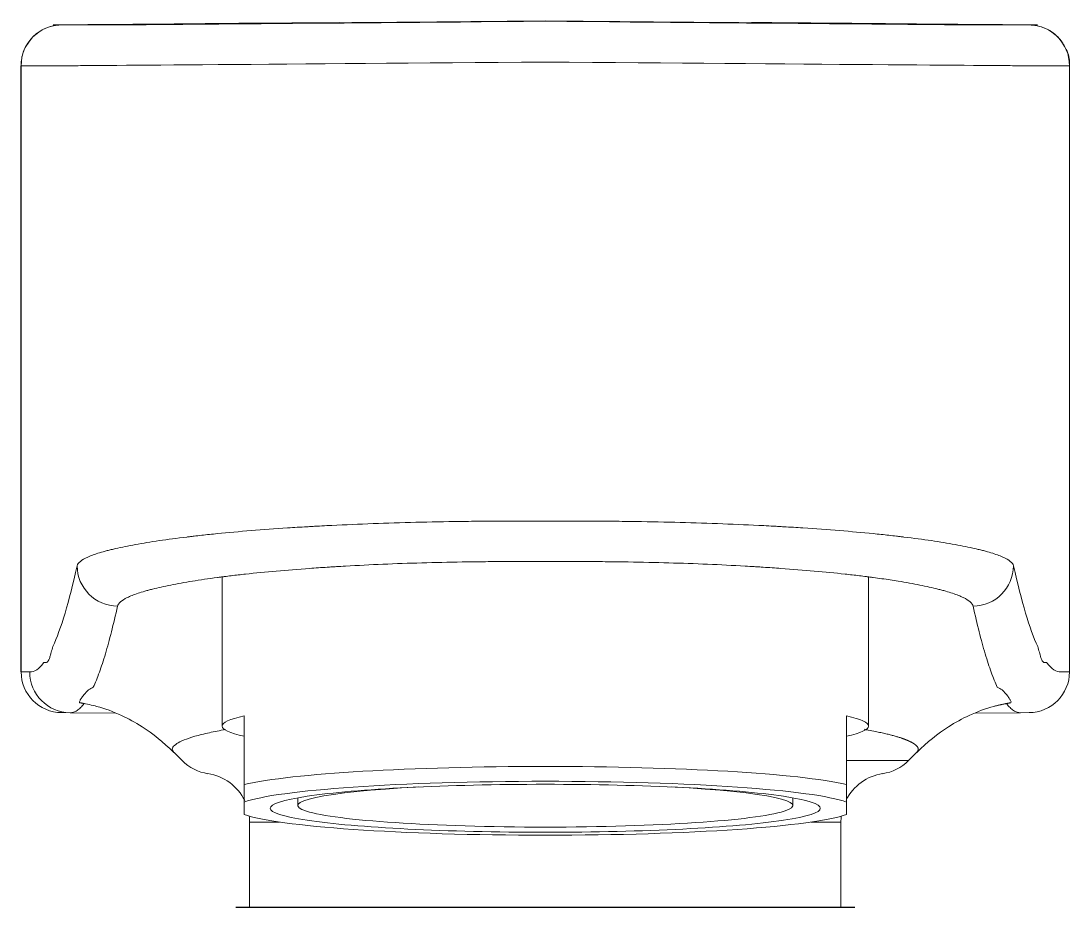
# Model space of a CAD drawing. Extents: x 1151 to 2280, y 0 to 827.
# Drawn here: x 1425.96 to 1464.11, y 180.45 to 212.68 of the extents above; entities that cross this region are included whole.
import ezdxf

# ---------------------------------------------------------------- set-up
doc = ezdxf.new("R2010")
doc.units = 0
doc.header["$LTSCALE"] = 10
doc.header["$MEASUREMENT"] = 0
doc.layers.add('1', color=7, linetype='CONTINUOUS')
doc.layers.add('37', color=7, linetype='CONTINUOUS', true_color=0xffffff)

msp = doc.modelspace()

# ---------------------------------------------------------------- linework, layer by layer
at = {"layer": '1', "color": 7, "linetype": 'Continuous', "lineweight": 18}
for p, q in [((1433.277, 192.46), (1433.277, 187.033)), ((1456.777, 187.033), (1456.777, 192.46)), ((1434.077, 184.914), (1434.077, 187.405)), ((1455.977, 184.914), (1455.977, 187.405)), ((1434.077, 183.82), (1434.077, 184.27)), ((1436.027, 184.425), (1436.027, 184.145)), ((1454.027, 184.145), (1454.027, 184.425)), ((1455.977, 184.27), (1455.977, 183.82))]:
    msp.add_line(p, q, dxfattribs=at)
at = {"layer": '1', "color": 7, "linetype": 'Continuous', "lineweight": -3}
for p, q in [((1433.777, 180.453), (1445.027, 180.453)), ((1445.027, 180.453), (1456.277, 180.453))]:
    msp.add_line(p, q, dxfattribs=at)
at = {"layer": '1', "color": 7, "linetype": 'Continuous', "lineweight": 18}
for centre, major_axis, start_param, end_param in [((1445.027, 187.033), (-11.75, 0), 5.912046, 6.654324), ((1445.027, 187.033), (-11.75, 0), 2.770454, 3.512732), ((1445.027, 184.543), (11.75, 0), 1.570796, 2.770454), ((1445.027, 184.543), (-11.75, 0), 3.512732, 4.712389), ((1445.027, 184.045), (11.25, 0), 1.570796, 2.910136), ((1445.027, 184.045), (-11.25, 0), 3.373049, 4.712389), ((1445.027, 184.045), (10, 0), 1.570796, 4.712389), ((1445.027, 184.145), (9, 0), 2.10634, 4.712389), ((1445.027, 184.045), (-10, 0), 1.570796, 4.712389), ((1445.027, 184.145), (-9, 0), 1.570796, 4.176846), ((1445.027, 184.045), (11.25, 0), 3.373049, 4.712389), ((1445.027, 184.045), (-11.25, 0), 1.570796, 2.910136)]:
    msp.add_ellipse(centre, major_axis=major_axis, ratio=0.087156, start_param=start_param, end_param=end_param, dxfattribs=at)
for points in [[(1434.077, 184.27), (1434.077, 184.328), (1434.077, 184.452), (1434.077, 184.667), (1434.077, 184.829), (1434.077, 184.914)], [(1455.977, 184.27), (1455.977, 184.328), (1455.977, 184.452), (1455.977, 184.667), (1455.977, 184.829), (1455.977, 184.914)]]:
    msp.add_open_spline(points, degree=3, dxfattribs=at)
at = {"layer": '37', "color": 7, "linetype": 'Continuous', "lineweight": 13}
for p, q in [((1427.436, 212.535), (1429.472, 212.535)), ((1462.618, 212.535), (1460.582, 212.535)), ((1425.962, 211.053), (1425.967, 211.053)), ((1425.967, 211.053), (1425.967, 189.005)), ((1428.003, 211.053), (1425.967, 211.053)), ((1462.051, 211.053), (1464.086, 211.053)), ((1464.086, 211.053), (1464.092, 211.053)), ((1464.086, 211.053), (1464.086, 189.005)), ((1425.962, 189.005), (1425.967, 189.005)), ((1426.279, 189.002), (1425.967, 189.005)), ((1463.774, 189.002), (1464.086, 189.005)), ((1464.092, 189.005), (1464.086, 189.005)), ((1455.976, 185.776), (1458.23, 185.776)), ((1434.277, 183.544), (1435.356, 183.544)), ((1454.698, 183.544), (1455.777, 183.544))]:
    msp.add_line(p, q, dxfattribs=at)
at = {"layer": '37', "color": 7, "linetype": 'Continuous', "lineweight": 18}
for p, q in [((1434.527, 212.599), (1434.527, 212.599)), ((1445.027, 212.679), (1445.027, 212.668)), ((1455.527, 212.599), (1455.527, 212.599)), ((1425.962, 211.053), (1425.962, 189.005)), ((1464.092, 189.005), (1464.092, 211.053)), ((1427.436, 187.523), (1427.431, 187.523)), ((1427.436, 187.523), (1427.748, 187.52)), ((1429.381, 187.506), (1427.748, 187.52)), ((1460.673, 187.506), (1462.305, 187.52)), ((1462.618, 187.523), (1462.305, 187.52)), ((1462.618, 187.523), (1462.622, 187.523)), ((1431.528, 186.071), (1431.823, 185.776)), ((1458.23, 185.776), (1458.525, 186.071)), ((1434.277, 183.544), (1434.277, 180.453)), ((1455.777, 180.453), (1455.777, 183.544))]:
    msp.add_line(p, q, dxfattribs=at)
for centre, radius, start, end in [((1433.011, 186.964), 1.68, 225, 261.4752), ((1457.043, 186.964), 1.68, 278.5248, 315), ((1432.498, 183.544), 1.779, 25.9702, 81.4752), ((1457.555, 183.544), 1.779, 98.5248, 153.2316), ((1432.498, 183.544), 1.779, 0, 6.961), ((1457.555, 183.544), 1.779, 173.039, 180)]:
    msp.add_arc(centre, radius, start, end, dxfattribs=at)
at = {"layer": '37', "color": 7, "linetype": 'Continuous', "lineweight": 13}
for centre, major_axis, ratio, start_param, end_param in [((1427.449, 211.053), (0, -1.482), 0.999732, 3.150322, 4.712389), ((1445.014, 212.689), (17.583, 0.153), 0.000202, 2.984606, 3.164757), ((1445.014, 212.671), (15.546, 0.136), 0.000202, 3.164757, 4.713219), ((1445.04, 212.671), (-15.546, 0.136), 0.000202, 1.569966, 3.118428), ((1445.04, 212.689), (-17.583, 0.153), 0.000202, 3.118428, 3.298579), ((1445.027, 211.189), (17.029, 0.136), 0.000185, 3.164758, 4.712388), ((1445.027, 211.189), (-17.029, 0.136), 0.000185, 1.570798, 3.118428), ((1426.283, 903.781), (0, 714.779), 0.023171, 3.192385, 3.245641), ((1429.485, 192.868), (1.447, -0.321), 0.994328, 3.361149, 4.92081), ((1460.569, 192.868), (-1.447, -0.321), 0.994328, 1.362375, 2.922036), ((1463.771, 903.781), (0, 714.779), 0.023171, 3.037544, 3.0908), ((1426.283, 903.781), (0, 714.779), 0.023171, 3.14139, 3.17193), ((1463.771, 903.781), (0, 714.779), 0.023171, 3.111255, 3.141795), ((1427.449, 189.005), (-0.013, -1.482), 0.999732, 4.721113, 6.283185), ((1427.761, 189.002), (-0.013, -1.482), 0.999732, 4.721113, 6.283185), ((1462.605, 189.005), (0.013, -1.482), 0.999732, 0, 1.562072)]:
    msp.add_ellipse(centre, major_axis=major_axis, ratio=ratio, start_param=start_param, end_param=end_param, dxfattribs=at)
at = {"layer": '37', "color": 7, "linetype": 'Continuous', "lineweight": 18}
for centre, major_axis, ratio, start_param, end_param in [((1445.19, 212.69), (18.739, 0.164), 0.000202, 2.176172, 2.851125), ((1445.027, 212.689), (11.25, 0.098), 0.000202, 2.774515, 3.982605), ((1445.027, 212.68), (7.85, 0.069), 0.000202, 2.841863, 4.712387), ((1445.027, 212.68), (-7.85, 0.069), 0.000202, 1.570798, 3.441322), ((1444.83, 212.691), (-11.255, 0.098), 0.000202, 3.457845, 3.959327), ((1444.863, 212.69), (-18.739, 0.164), 0.000202, 3.432061, 4.107014), ((1462.605, 211.053), (0, -1.482), 0.999732, 1.570796, 3.132864)]:
    msp.add_ellipse(centre, major_axis=major_axis, ratio=ratio, start_param=start_param, end_param=end_param, dxfattribs=at)
for points, knots in [([(1427.629, 212.538), (1427.558, 212.537), (1427.466, 212.536), (1427.434, 212.536), (1427.414, 212.535), (1427.396, 212.535), (1427.374, 212.534), (1427.339, 212.532), (1427.198, 212.52), (1426.936, 212.462), (1426.582, 212.284), (1426.254, 211.978), (1426.018, 211.552), (1425.967, 211.232), (1425.968, 211.06)], [0, 0, 0, 0, 0.27242, 0.446576, 0.490234, 0.506936, 0.515833, 0.524076, 0.537871, 0.609293, 0.694104, 0.790354, 0.893615, 1, 1, 1, 1]), ([(1427.261, 212.535), (1427.222, 212.534), (1427.191, 212.534), (1427.147, 212.534), (1427.133, 212.534), (1427.128, 212.534), (1427.128, 212.534), (1427.133, 212.534), (1427.135, 212.534), (1427.141, 212.534), (1427.145, 212.534), (1427.158, 212.534), (1427.169, 212.534), (1427.198, 212.535), (1427.216, 212.535), (1427.237, 212.535)], [0, 0, 0, 0, 0.25, 0.25, 0.5, 0.5, 0.625, 0.625, 0.6875, 0.6875, 0.75, 0.75, 0.875, 0.875, 1, 1, 1, 1]), ([(1427.647, 212.538), (1427.568, 212.537), (1427.495, 212.537), (1427.413, 212.536), (1427.398, 212.536), (1427.367, 212.536), (1427.352, 212.536), (1427.31, 212.535), (1427.284, 212.535), (1427.261, 212.535)], [0, 0, 0, 0, 0.5, 0.5, 0.625, 0.625, 0.75, 0.75, 1, 1, 1, 1]), ([(1464.081, 211.049), (1464.085, 211.072), (1464.114, 211.271), (1464, 211.617), (1463.779, 211.994), (1463.513, 212.243), (1463.255, 212.397), (1463.027, 212.481), (1462.854, 212.518), (1462.742, 212.53), (1462.691, 212.533), (1462.671, 212.534), (1462.655, 212.535), (1462.64, 212.535), (1462.623, 212.536), (1462.585, 212.536), (1462.489, 212.537), (1462.394, 212.538)], [0, 0, 0, 0, 0.013857, 0.12053, 0.20487, 0.275553, 0.335047, 0.383411, 0.419878, 0.441374, 0.449609, 0.455777, 0.463566, 0.477578, 0.513854, 0.638151, 1, 1, 1, 1]), ([(1462.406, 212.538), (1462.486, 212.537), (1462.559, 212.537), (1462.64, 212.536), (1462.656, 212.536), (1462.686, 212.536), (1462.701, 212.536), (1462.743, 212.535), (1462.769, 212.535), (1462.792, 212.535)], [0, 0, 0, 0, 0.5, 0.5, 0.625, 0.625, 0.75, 0.75, 1, 1, 1, 1]), ([(1462.792, 212.535), (1462.832, 212.534), (1462.863, 212.534), (1462.907, 212.534), (1462.92, 212.534), (1462.925, 212.534), (1462.925, 212.534), (1462.92, 212.534), (1462.918, 212.534), (1462.912, 212.534), (1462.908, 212.534), (1462.895, 212.534), (1462.884, 212.534), (1462.855, 212.535), (1462.838, 212.535), (1462.817, 212.535)], [0, 0, 0, 0, 0.25, 0.25, 0.5, 0.5, 0.625, 0.625, 0.6875, 0.6875, 0.75, 0.75, 0.875, 0.875, 1, 1, 1, 1]), ([(1433.358, 192.471), (1433.439, 192.481), (1433.69, 192.512), (1433.95, 192.542), (1434.485, 192.6), (1434.858, 192.637), (1435.635, 192.706), (1436.038, 192.739), (1436.668, 192.784), (1436.882, 192.799), (1437.155, 192.816), (1437.21, 192.82), (1437.319, 192.827), (1437.484, 192.837), (1437.65, 192.846), (1438.207, 192.878), (1438.662, 192.9), (1439.588, 192.94), (1440.06, 192.956), (1441.02, 192.984), (1441.509, 192.995), (1442.132, 193.005), (1442.257, 193.007), (1442.507, 193.01), (1442.882, 193.014), (1443.258, 193.017), (1444.013, 193.02), (1444.519, 193.018), (1445.027, 193.014)], [0, 0, 0, 0, 0.027877, 0.085061, 0.085061, 0.199428, 0.199428, 0.313796, 0.313796, 0.370979, 0.370979, 0.385275, 0.385275, 0.399571, 0.428163, 0.428163, 0.54253, 0.54253, 0.656898, 0.656898, 0.771265, 0.771265, 0.799857, 0.799857, 0.828449, 0.885633, 0.885633, 1, 1, 1, 1]), ([(1457.564, 192.351), (1457.368, 192.38), (1457.163, 192.409), (1456.908, 192.443), (1456.867, 192.449), (1456.785, 192.459), (1456.661, 192.475), (1456.365, 192.512), (1456.104, 192.542), (1455.568, 192.6), (1455.195, 192.637), (1454.419, 192.706), (1454.015, 192.739), (1453.385, 192.784), (1453.171, 192.799), (1452.899, 192.816), (1452.844, 192.82), (1452.734, 192.827), (1452.569, 192.837), (1452.403, 192.846), (1451.846, 192.878), (1451.392, 192.9), (1450.465, 192.94), (1449.994, 192.956), (1449.033, 192.984), (1448.544, 192.995), (1447.921, 193.005), (1447.796, 193.007), (1447.547, 193.01), (1447.171, 193.014), (1446.795, 193.017), (1446.04, 193.02), (1445.535, 193.018), (1445.027, 193.014)], [0, 0, 0, 0, 0.068395, 0.068395, 0.081334, 0.081334, 0.094273, 0.120151, 0.171907, 0.171907, 0.275419, 0.275419, 0.37893, 0.37893, 0.430686, 0.430686, 0.443625, 0.443625, 0.456564, 0.482442, 0.482442, 0.585953, 0.585953, 0.689465, 0.689465, 0.792977, 0.792977, 0.818855, 0.818855, 0.844733, 0.896488, 0.896488, 1, 1, 1, 1]), ([(1428.713, 187.752), (1428.694, 187.757), (1428.674, 187.762), (1428.472, 187.813), (1428.289, 187.852), (1428.106, 187.883)], [0, 0, 0, 0, 0.097677, 0.097677, 1, 1, 1, 1]), ([(1428.713, 187.752), (1429.014, 187.671), (1429.565, 187.465), (1430.503, 186.958), (1431.137, 186.446), (1431.521, 186.079)], [0, 0, 0, 0, 0.320142, 0.586934, 1, 1, 1, 1]), ([(1458.533, 186.079), (1458.916, 186.446), (1459.55, 186.958), (1460.488, 187.465), (1461.039, 187.671), (1461.34, 187.752)], [0, 0, 0, 0, 0.413066, 0.679858, 1, 1, 1, 1])]:
    msp.add_open_spline(points, degree=3, knots=knots, dxfattribs=at)
at = {"layer": '37', "color": 7, "linetype": 'Continuous', "lineweight": 13}
for points, knots in [([(1445.027, 194.484), (1444.471, 194.489), (1443.919, 194.49), (1443.094, 194.487), (1442.819, 194.486), (1442.409, 194.482), (1442.204, 194.48), (1441.999, 194.477), (1441.863, 194.476), (1441.795, 194.475), (1441.182, 194.466), (1440.647, 194.455), (1439.597, 194.427), (1439.081, 194.41), (1438.068, 194.371), (1437.571, 194.349), (1436.962, 194.317), (1436.78, 194.308), (1436.6, 194.298), (1436.48, 194.291), (1436.42, 194.287), (1436.122, 194.27), (1435.888, 194.256), (1435.199, 194.21), (1434.756, 194.178), (1433.906, 194.109), (1433.498, 194.072), (1432.912, 194.014), (1432.721, 193.994), (1432.44, 193.963), (1432.302, 193.947), (1432.166, 193.932), (1432.076, 193.921), (1432.031, 193.916), (1431.63, 193.867), (1431.298, 193.823), (1430.679, 193.732), (1430.393, 193.685), (1429.864, 193.589), (1429.623, 193.54), (1429.35, 193.478), (1429.296, 193.465), (1429.193, 193.44), (1429.143, 193.427), (1428.996, 193.388), (1428.906, 193.363), (1428.653, 193.285), (1428.51, 193.234), (1428.277, 193.13), (1428.186, 193.078), (1428.055, 192.973), (1428.015, 192.92), (1428.003, 192.868)], [0, 0, 0, 0, 0.0625, 0.0625, 0.09375, 0.09375, 0.109375, 0.117188, 0.117188, 0.125, 0.125, 0.1875, 0.1875, 0.25, 0.25, 0.3125, 0.3125, 0.328125, 0.335937, 0.335937, 0.34375, 0.34375, 0.375, 0.375, 0.4375, 0.4375, 0.5, 0.5, 0.53125, 0.53125, 0.546875, 0.554687, 0.554687, 0.5625, 0.5625, 0.625, 0.625, 0.6875, 0.6875, 0.75, 0.75, 0.765625, 0.765625, 0.78125, 0.78125, 0.8125, 0.8125, 0.875, 0.875, 0.9375, 0.9375, 1, 1, 1, 1]), ([(1445.027, 194.484), (1445.582, 194.489), (1446.135, 194.49), (1446.96, 194.487), (1447.234, 194.486), (1447.645, 194.482), (1447.85, 194.48), (1448.054, 194.477), (1448.191, 194.476), (1448.259, 194.475), (1448.871, 194.466), (1449.406, 194.455), (1450.456, 194.427), (1450.972, 194.41), (1451.985, 194.371), (1452.482, 194.349), (1453.091, 194.317), (1453.273, 194.308), (1453.453, 194.298), (1453.573, 194.291), (1453.633, 194.287), (1453.932, 194.27), (1454.166, 194.256), (1454.855, 194.21), (1455.297, 194.178), (1456.147, 194.109), (1456.555, 194.072), (1457.142, 194.014), (1457.333, 193.994), (1457.613, 193.963), (1457.752, 193.947), (1457.888, 193.932), (1457.978, 193.921), (1458.023, 193.916), (1458.423, 193.867), (1458.755, 193.823), (1459.374, 193.732), (1459.661, 193.685), (1460.189, 193.589), (1460.431, 193.54), (1460.704, 193.478), (1460.757, 193.465), (1460.86, 193.44), (1460.911, 193.427), (1461.057, 193.388), (1461.148, 193.363), (1461.401, 193.285), (1461.543, 193.234), (1461.776, 193.13), (1461.868, 193.078), (1461.998, 192.973), (1462.038, 192.92), (1462.051, 192.868)], [0, 0, 0, 0, 0.0625, 0.0625, 0.09375, 0.09375, 0.109375, 0.117188, 0.117188, 0.125, 0.125, 0.1875, 0.1875, 0.25, 0.25, 0.3125, 0.3125, 0.328125, 0.335937, 0.335937, 0.34375, 0.34375, 0.375, 0.375, 0.4375, 0.4375, 0.5, 0.5, 0.53125, 0.53125, 0.546875, 0.554687, 0.554687, 0.5625, 0.5625, 0.625, 0.625, 0.6875, 0.6875, 0.75, 0.75, 0.765625, 0.765625, 0.78125, 0.78125, 0.8125, 0.8125, 0.875, 0.875, 0.9375, 0.9375, 1, 1, 1, 1]), ([(1429.472, 191.394), (1429.483, 191.446), (1429.519, 191.499), (1429.638, 191.604), (1429.721, 191.656), (1429.934, 191.76), (1430.064, 191.812), (1430.295, 191.889), (1430.377, 191.915), (1430.489, 191.947), (1430.511, 191.954), (1430.557, 191.966), (1430.627, 191.985), (1430.699, 192.004), (1430.949, 192.067), (1431.169, 192.116), (1431.651, 192.212), (1431.912, 192.259), (1432.477, 192.35), (1432.78, 192.395), (1433.145, 192.443), (1433.186, 192.449), (1433.269, 192.459), (1433.312, 192.465), (1433.356, 192.47), (1433.358, 192.471)], [0, 0, 0, 0, 0.137812, 0.137812, 0.275624, 0.275624, 0.413437, 0.413437, 0.482343, 0.482343, 0.499569, 0.499569, 0.516796, 0.551249, 0.551249, 0.689061, 0.689061, 0.826873, 0.826873, 0.964686, 0.964686, 0.981912, 0.981912, 0.999139, 1, 1, 1, 1]), ([(1460.582, 191.394), (1460.57, 191.446), (1460.534, 191.499), (1460.415, 191.604), (1460.332, 191.656), (1460.119, 191.76), (1459.989, 191.812), (1459.759, 191.889), (1459.676, 191.915), (1459.565, 191.947), (1459.542, 191.954), (1459.496, 191.966), (1459.427, 191.985), (1459.354, 192.004), (1459.105, 192.067), (1458.885, 192.116), (1458.403, 192.212), (1458.141, 192.259), (1457.763, 192.32), (1457.665, 192.336), (1457.564, 192.351)], [0, 0, 0, 0, 0.157747, 0.157747, 0.315495, 0.315495, 0.473242, 0.473242, 0.552116, 0.552116, 0.571834, 0.571834, 0.591553, 0.630989, 0.630989, 0.788737, 0.788737, 0.946484, 0.946484, 1, 1, 1, 1]), ([(1428.592, 188.444), (1428.666, 188.605), (1428.739, 188.788), (1428.886, 189.195), (1428.959, 189.42), (1429.179, 190.157), (1429.325, 190.733), (1429.472, 191.394)], [0, 0, 0, 0, 0.25, 0.25, 0.5, 0.5, 1, 1, 1, 1]), ([(1461.461, 188.444), (1461.388, 188.605), (1461.314, 188.788), (1461.168, 189.195), (1461.094, 189.42), (1460.874, 190.157), (1460.728, 190.733), (1460.582, 191.394)], [0, 0, 0, 0, 0.25, 0.25, 0.5, 0.5, 1, 1, 1, 1]), ([(1427.035, 189.619), (1427.022, 189.571), (1427.008, 189.53), (1426.982, 189.461), (1426.968, 189.433), (1426.941, 189.389), (1426.928, 189.372), (1426.901, 189.35), (1426.888, 189.345), (1426.874, 189.344)], [0, 0, 0, 0, 0.25, 0.25, 0.5, 0.5, 0.75, 0.75, 1, 1, 1, 1]), ([(1427.09, 189.823), (1427.081, 189.79), (1427.072, 189.755), (1427.053, 189.685), (1427.044, 189.651), (1427.035, 189.619)], [0, 0, 0, 0, 0.5, 0.5, 1, 1, 1, 1]), ([(1462.963, 189.823), (1462.972, 189.79), (1462.982, 189.755), (1463, 189.685), (1463.009, 189.651), (1463.018, 189.619)], [0, 0, 0, 0, 0.5, 0.5, 1, 1, 1, 1]), ([(1463.018, 189.619), (1463.031, 189.571), (1463.045, 189.53), (1463.072, 189.461), (1463.085, 189.433), (1463.112, 189.389), (1463.125, 189.372), (1463.152, 189.35), (1463.166, 189.345), (1463.179, 189.344)], [0, 0, 0, 0, 0.25, 0.25, 0.5, 0.5, 0.75, 0.75, 1, 1, 1, 1]), ([(1426.874, 189.344), (1426.863, 189.344), (1426.852, 189.345), (1426.831, 189.348), (1426.82, 189.349), (1426.809, 189.347)], [0, 0, 0, 0, 0.5, 0.5, 1, 1, 1, 1]), ([(1463.179, 189.344), (1463.19, 189.344), (1463.201, 189.345), (1463.223, 189.348), (1463.234, 189.349), (1463.245, 189.347)], [0, 0, 0, 0, 0.5, 0.5, 1, 1, 1, 1]), ([(1428.106, 187.883), (1428.097, 187.888), (1428.092, 187.897), (1428.093, 187.925), (1428.098, 187.944), (1428.12, 187.99), (1428.137, 188.018), (1428.183, 188.084), (1428.213, 188.122), (1428.248, 188.167)], [0, 0, 0, 0, 0.25, 0.25, 0.5, 0.5, 0.75, 0.75, 1, 1, 1, 1]), ([(1428.248, 188.167), (1428.271, 188.196), (1428.297, 188.228), (1428.354, 188.292), (1428.385, 188.324), (1428.418, 188.355)], [0, 0, 0, 0, 0.5, 0.5, 1, 1, 1, 1]), ([(1461.805, 188.167), (1461.782, 188.196), (1461.756, 188.228), (1461.699, 188.292), (1461.669, 188.324), (1461.635, 188.355)], [0, 0, 0, 0, 0.5, 0.5, 1, 1, 1, 1]), ([(1461.948, 187.883), (1461.957, 187.888), (1461.961, 187.897), (1461.961, 187.925), (1461.955, 187.944), (1461.933, 187.99), (1461.916, 188.018), (1461.87, 188.084), (1461.841, 188.122), (1461.805, 188.167)], [0, 0, 0, 0, 0.25, 0.25, 0.5, 0.5, 0.75, 0.75, 1, 1, 1, 1]), ([(1427.748, 187.52), (1427.79, 187.52), (1427.832, 187.526), (1427.917, 187.553), (1427.959, 187.574), (1428.043, 187.629), (1428.085, 187.663), (1428.17, 187.746), (1428.212, 187.794), (1428.254, 187.85)], [0, 0, 0, 0, 0.25, 0.25, 0.5, 0.5, 0.75, 0.75, 1, 1, 1, 1]), ([(1462.305, 187.52), (1462.263, 187.52), (1462.221, 187.526), (1462.137, 187.553), (1462.094, 187.574), (1462.01, 187.629), (1461.968, 187.663), (1461.884, 187.746), (1461.842, 187.794), (1461.8, 187.85)], [0, 0, 0, 0, 0.25, 0.25, 0.5, 0.5, 0.75, 0.75, 1, 1, 1, 1]), ([(1433.399, 186.91), (1433.188, 186.872), (1432.993, 186.833), (1432.619, 186.75), (1432.443, 186.706), (1431.978, 186.573), (1431.76, 186.483), (1431.613, 186.385), (1431.6, 186.375), (1431.588, 186.366)], [0, 0, 0, 0, 0.221443, 0.221443, 0.463993, 0.463993, 0.949093, 0.949093, 1, 1, 1, 1]), ([(1458.465, 186.366), (1458.463, 186.368), (1458.458, 186.372), (1458.45, 186.378), (1458.441, 186.384), (1458.433, 186.39), (1458.424, 186.395), (1458.415, 186.401), (1458.406, 186.407), (1458.396, 186.413), (1458.386, 186.419), (1458.376, 186.425), (1458.366, 186.431), (1458.355, 186.437), (1458.345, 186.443), (1458.333, 186.449), (1458.322, 186.455), (1458.31, 186.461), (1458.299, 186.467), (1458.286, 186.472), (1458.274, 186.478), (1458.261, 186.484), (1458.248, 186.49), (1458.235, 186.496), (1458.222, 186.502), (1458.208, 186.508), (1458.194, 186.514), (1458.18, 186.52), (1458.166, 186.526), (1458.151, 186.532), (1458.136, 186.538), (1458.121, 186.544), (1458.105, 186.55), (1458.089, 186.556), (1458.073, 186.562), (1458.057, 186.568), (1458.04, 186.574), (1458.024, 186.58), (1458.007, 186.586), (1457.989, 186.592), (1457.972, 186.598), (1457.924, 186.614), (1457.842, 186.64), (1457.715, 186.677), (1457.572, 186.715), (1457.411, 186.755), (1457.231, 186.796), (1457.019, 186.841), (1456.813, 186.881), (1456.67, 186.907), (1456.618, 186.916)], [0, 0, 0, 0, 0.010483, 0.02097, 0.031462, 0.041958, 0.052459, 0.062964, 0.073474, 0.083988, 0.094507, 0.10503, 0.115557, 0.12609, 0.136626, 0.147167, 0.157713, 0.168263, 0.178818, 0.189377, 0.19994, 0.210508, 0.221081, 0.231658, 0.24224, 0.252826, 0.263417, 0.274012, 0.284611, 0.295216, 0.305824, 0.316438, 0.327055, 0.337678, 0.348304, 0.358936, 0.369572, 0.380212, 0.390857, 0.401506, 0.41216, 0.422819, 0.486496, 0.553201, 0.622956, 0.695784, 0.771706, 0.850746, 0.946626, 1, 1, 1, 1]), ([(1431.526, 186.074), (1431.517, 186.083), (1431.509, 186.092), (1431.466, 186.145), (1431.456, 186.189), (1431.487, 186.276), (1431.528, 186.319), (1431.588, 186.366)], [0, 0, 0, 0, 0.089617, 0.089617, 0.544808, 0.544808, 1, 1, 1, 1]), ([(1458.528, 186.074), (1458.528, 186.074), (1458.538, 186.084), (1458.557, 186.105), (1458.578, 186.139), (1458.59, 186.178), (1458.588, 186.213), (1458.579, 186.241), (1458.569, 186.261), (1458.556, 186.28), (1458.542, 186.298), (1458.526, 186.314), (1458.511, 186.329), (1458.495, 186.342), (1458.48, 186.355), (1458.47, 186.362), (1458.465, 186.366)], [0, 0, 0, 0, 0.000156, 0.098124, 0.213881, 0.347556, 0.499293, 0.574591, 0.645017, 0.710551, 0.771173, 0.826863, 0.877606, 0.923385, 0.964187, 1, 1, 1, 1])]:
    msp.add_open_spline(points, degree=3, knots=knots, dxfattribs=at)
for points in [[(1427.123, 189.924), (1427.112, 189.9), (1427.101, 189.864), (1427.09, 189.823)], [(1462.93, 189.924), (1462.941, 189.9), (1462.952, 189.864), (1462.963, 189.823)], [(1426.809, 189.347), (1426.801, 189.346), (1426.793, 189.341), (1426.785, 189.331)], [(1463.245, 189.347), (1463.253, 189.346), (1463.26, 189.341), (1463.268, 189.331)], [(1428.418, 188.355), (1428.473, 188.39), (1428.531, 188.421), (1428.592, 188.444)], [(1461.635, 188.355), (1461.581, 188.39), (1461.522, 188.421), (1461.461, 188.444)], [(1428.123, 187.878), (1428.116, 187.88), (1428.11, 187.881), (1428.106, 187.883)], [(1428.254, 187.85), (1428.225, 187.86), (1428.198, 187.866), (1428.173, 187.87)], [(1461.8, 187.85), (1461.828, 187.86), (1461.855, 187.866), (1461.881, 187.87)], [(1461.93, 187.878), (1461.937, 187.88), (1461.943, 187.881), (1461.948, 187.883)]]:
    msp.add_open_spline(points, degree=3, dxfattribs=at)
at = {"layer": '37', "color": 7, "linetype": 'Continuous', "lineweight": 18}
for points in [[(1428.129, 187.877), (1428.128, 187.879), (1428.275, 187.852)], [(1461.778, 187.852), (1461.925, 187.879), (1461.925, 187.877)]]:
    msp.add_open_spline(points, degree=2, dxfattribs=at)
msp.add_rational_spline([(1461.34, 187.752), (1461.641, 187.831), (1461.948, 187.883)], [0.96583816522, 0.968720945115, 0.973414277142], degree=2, dxfattribs=at)

doc.saveas('drawing.dxf')
